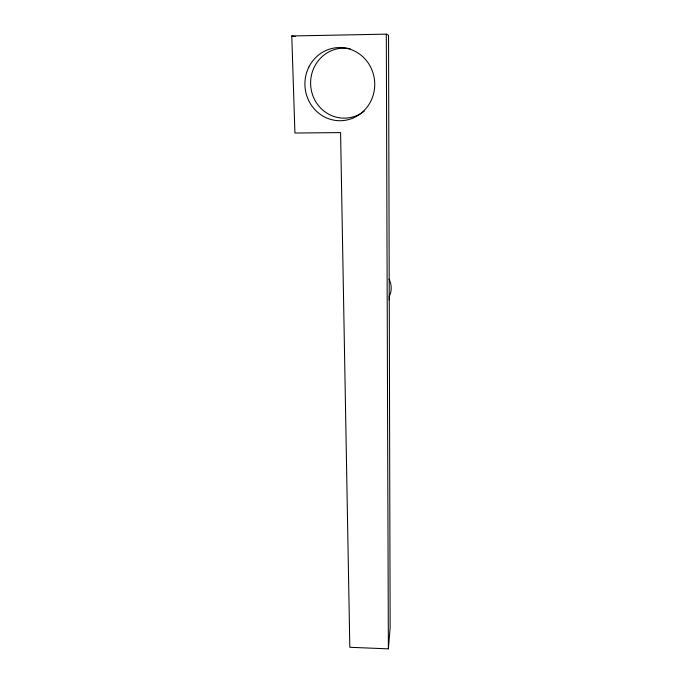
<?xml version="1.0" encoding="UTF-8"?>
<svg xmlns="http://www.w3.org/2000/svg" width="683" height="683" viewBox="0 0 683 683"><rect width="100%" height="100%" fill="white"/><g stroke="black" fill="none" stroke-linecap="round" stroke-linejoin="round"><path stroke-width="1.02" d="M388.371 648.85L390.138 627.686L388.55 35.303L386.305 34.15L291.778 35.968L294.928 133.04L340.578 132.596L349.816 647.296L388.371 648.85L386.305 34.15M291.778 35.968L295.406 36.575M360.991 113.378A35.012 33.424 87.8 0 1 311.106 89.046A35.012 33.424 87.8 0 1 350.225 48.766M364.184 111.15A35.012 33.424 87.8 0 1 361.811 112.857M389.165 295.987A20.934 20.319 16.1 0 1 389.148 299.888M389.003 279.116A20.08 19.559 16.1 0 1 389.899 295.082M308.853 67.088A36.583 34.91 86.9 0 0 341.338 120.703A36.583 34.91 86.9 0 0 369.281 64.663A36.583 34.91 86.9 0 0 308.853 67.088"/></g></svg>
